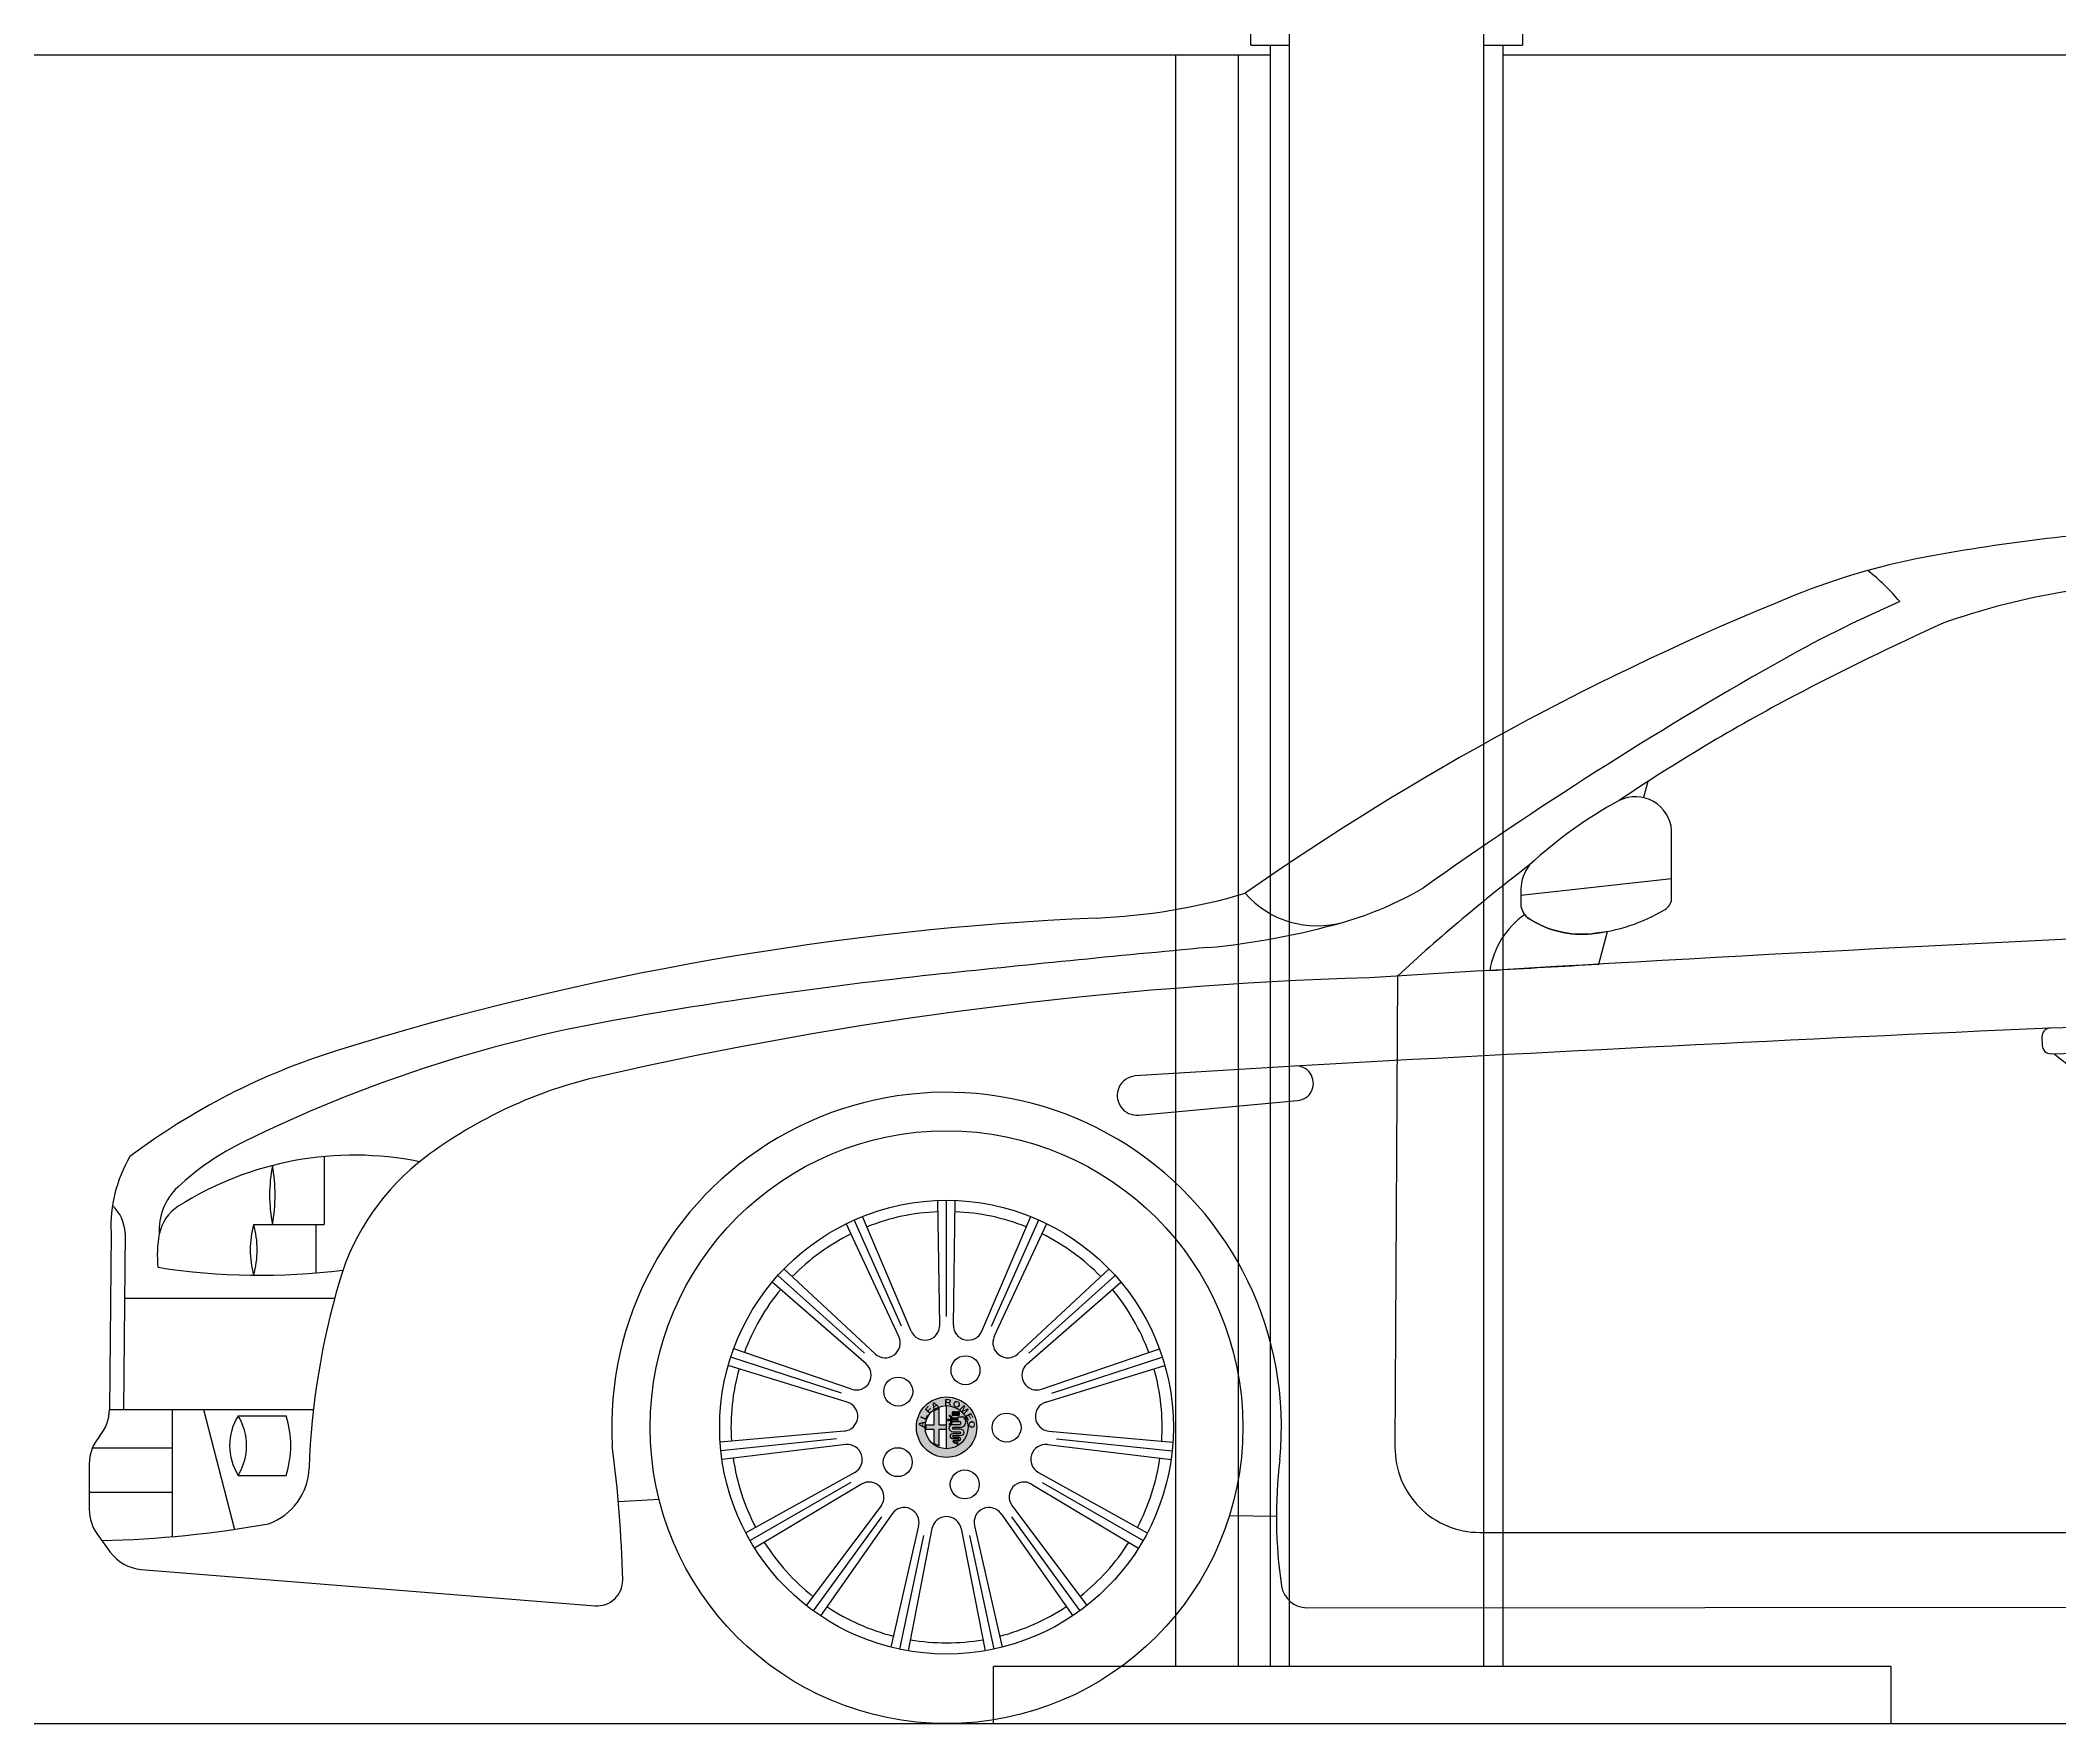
# Model space of a CAD drawing. Extents: x -3644356 to -3532817, y -18707075 to -18638610.
# Drawn here: x -3619726 to -3617347, y -18666749 to -18664766 of the extents above; entities that cross this region are included whole.
import ezdxf

# ---------------------------------------------------------------- set-up
doc = ezdxf.new("R2010")
doc.units = 0
doc.header["$LTSCALE"] = 0.5
doc.linetypes.add('CENTER2', pattern=[1.125, 0.75, -0.125, 0.125, -0.125])
for name, color, linetype in [('A-RAMP', 8, 'Continuous'), ('A-SLABS', 1, 'Continuous'), ('AUTO', 8, 'Continuous'), ('MULTIPARKING', 30, 'Continuous'), ('S-GRID', 252, 'CENTER2')]:
    doc.layers.add(name, color=color, linetype=linetype)
doc.styles.add('ALFA', font='')
doc.styles.get('ALFA').set_extended_font_data('Arial Black')

# ---------------------------------------------------------------- blocks, each defined once
blk = doc.blocks.new('ESCUT ALFA ROMEO')
at = {"layer": 'AUTO'}
h = blk.add_hatch(color=159, dxfattribs=at)
edge = h.paths.add_edge_path()
edge.add_arc((0, 0), 0.0514745894123594, 0, 360)
edge = h.paths.add_edge_path(flags=16)
edge.add_arc((0, 0), 0.03670150082150528, 0, 360)
h = blk.add_hatch(color=132, dxfattribs=at)
edge = h.paths.add_edge_path(flags=16)
edge.add_arc((0.01230439842967712, 0.009193710016546675), 0.001770013524640172, 104.53757903309469, 186.9248497442118, ccw=False)
edge.add_line((0.01186009859674186, 0.0109070533959823), (0.01997032492229778, 0.0109070533959823))
edge.add_line((0.01997032492226936, 0.0109070533959823), (0.01997032492226936, 0.0130352930644051))
edge.add_line((0.01997032492226936, 0.0130352930644051), (0.0121806418020185, 0.01303529306437667))
edge.add_arc((0.01302944475943946, 0.01548751419161931), 0.002594967228589838, 172.9861588783234, 250.9074013795411, ccw=False)
edge.add_line((0.01045389649499384, 0.01580438333647294), (0.01993005567541672, 0.01580438333647294))
edge.add_line((0.01993005567544515, 0.01580438333647294), (0.01993005567544515, 0.0178920451281499))
edge.add_line((0.01993005567544515, 0.01789204512812148), (0.02615407047616713, 0.01789204512812148))
edge.add_line((0.02615407047616713, 0.01789204512812148), (0.02615407047616713, 0.0184951163294329))
edge.add_line((0.02615407047616713, 0.01849511632946133), (0.02700323440234342, 0.01849511632946133))
edge.add_arc((0.0189201687979903, 0.007226533034781824), 0.01386783757594993, 19.21211782818608, 54.3477538867117, ccw=False)
edge.add_arc((0.02051612437287531, 0.009151401944080817), 0.01179836509675159, -16.050236475467727, 12.922836984152582, ccw=False)
edge.add_arc((0.02329560228332639, 0.008351761411518055), 0.00890614753299908, 284.9415904994007, 343.9497635248197, ccw=False)
edge.add_arc((0.02171977963283211, 0.01468151316382205), 0.01542857460151544, 272.30301574108125, 284.5350066302792, ccw=False)
edge.add_line((0.0223397674097896, -0.0007345994911247544), (0.0110837075164909, -0.0007345994911247544))
edge.add_arc((0.0110837075164909, -0.001883373171438052), 0.001148773680313298, 90, 270)
edge.add_line((0.0110837075164909, -0.003032146851751349), (0.02340287552789277, -0.003032146851751349))
edge.add_arc((0.02340287552789277, -0.00883758168677673), 0.005805434835049538, -89.99999999973357, 90, ccw=False)
edge.add_line((0.02340287552789277, -0.01464301652185895), (0.01123350911490206, -0.0146430165219158))
edge.add_arc((0.01123350911495891, -0.01570853559323382), 0.001065519071318022, 90, 270)
edge.add_line((0.01123350911495891, -0.01677405466455184), (0.02008146804388389, -0.01677405466455184))
edge.add_arc((0.02008146804382704, -0.02021477875706523), 0.003440724092507707, -90.00000000044957, 90, ccw=False)
edge.add_line((0.02008146804382704, -0.02365550284957862), (0.01422309800486232, -0.0236555028495502))
edge.add_arc((0.0142230980048339, -0.02472102192089665), 0.001065519071345022, 89.9999999985481, 270.0000000043557)
edge.add_line((0.01422309800489074, -0.02578654099227151), (0.01785798579089715, -0.02578654099224309))
edge.add_arc((0.01767788947691429, -0.02734370937562858), 0.001567548422441957, -2.5647183338683135, 83.40269467495608, ccw=False)
edge.add_arc((0.01689943580581144, -0.02704504544777819), 0.002373263685858927, 286.58164218449207, 351.05992747085673, ccw=False)
edge.add_arc((0.01584733916394043, -0.02733904571479684), 0.00262933732832728, 311.1266222568582, 350.6446855018206)
edge.add_arc((0.01785148240310264, -0.02790199258461712), 0.000605582832856617, 12.93248128886384, 82.26855012127636)
edge.add_line((0.01793295153416352, -0.02730191479952282), (0.0142230980048339, -0.02730191479955124))
edge.add_arc((0.01422309800489074, -0.02457760011552068), 0.002724314684034823, 89.99999999943208, 269.99999999943213, ccw=False)
edge.add_line((0.01422309800489074, -0.02185328543151854), (0.02008146804385547, -0.02185328543151854))
edge.add_arc((0.02008146804382704, -0.02089061028885908), 0.000962675142648095, 270, 450.000000001607)
edge.add_line((0.02008146804382704, -0.01992793514619962), (0.01123350911493048, -0.01992793514619962))
edge.add_arc((0.01123350911490206, -0.01533983661062166), 0.004588098535577956, 89.99999999932561, 270.0000000003372, ccw=False)
edge.add_line((0.01123350911495891, -0.0107517380750437), (0.0234028755279212, -0.0107517380750437))
edge.add_arc((0.02340287552789277, -0.009581276219250867), 0.001170461855798521, 270, 450.0000000026434)
edge.add_line((0.02340287552786435, -0.008410814363514874), (0.01118357524899238, -0.008410814363486452))
edge.add_arc((0.01118357524902081, -0.001771434201288002), 0.006639380162164343, 90, 270, ccw=False)
edge.add_line((0.01118357524902081, 0.004867945960882025), (0.02320832659975736, 0.004867945960882025))
edge.add_arc((0.02320832659972893, 0.005817945960899351), 0.0009500000000045361, 270, 360)
edge.add_line((0.02415832659974626, 0.005817945960899351), (0.02415832659974626, 0.008030303873567846))
edge.add_arc((0.02320832659972893, 0.008030303873511002), 0.0009500000000045361, 0, 90)
edge.add_line((0.02320832659972893, 0.00898030387355675), (0.01054729507785623, 0.00898030387355675))
edge.add_line((0.01054729507782781, 0.00898030387355675), (0.01054729689872147, 0.00898030409470607))
edge = h.paths.add_edge_path(flags=16)
edge.add_line((0.005085064934348793, 0.005825781786768403), (0.007097406300346165, 0.007597379710603036))
edge.add_line((0.007097406300374587, 0.007597379710603036), (0.007097406300346165, 0.01079879420817065))
edge.add_arc((0.00804740630033507, 0.01223492942830262), 0.001721912997366558, 213.4845402407849, 236.5154597592151, ccw=False)
edge.add_line((0.006611271080174674, 0.01128492942825687), (0.004687676063099389, 0.01128492942825687))
edge.add_arc((0.003329461333635209, 0.01223492942830262), 0.001657482202447695, 34.970772018330706, 325.0292279816693, ccw=False)
edge.add_line((0.00468767606312781, 0.01318492942831995), (0.006611271080203096, 0.01318492942831995))
edge.add_arc((0.008047406300391913, 0.01223492942824578), 0.00172191299746391, 123.48454024079649, 146.5154597592035, ccw=False)
edge.add_line((0.007097406300374587, 0.01367106464843459), (0.007097406300374587, 0.01687247914597378))
edge.add_line((0.007097406300374587, 0.01687247914597378), (0.005085064934377215, 0.01864407706980842))
edge.add_arc((0.005712808700053529, 0.01935712529024158), 0.0009500000000074845, 48.640390584458885, 228.6403905844589, ccw=False)
edge.add_line((0.006340552465701421, 0.02007017351070317), (0.008997406300323973, 0.01773116840115563))
edge.add_line((0.008997406300323973, 0.01773116840115563), (0.008997406300295552, 0.01367106464843459))
edge.add_arc((0.00804740630033507, 0.01223492942830262), 0.001721912997351661, -56.51545976120951, 56.51545975996447, ccw=False)
edge.add_line((0.00899740630026713, 0.01079879420814223), (0.008997406300323973, 0.006738690455449614))
edge.add_line((0.008997406300323973, 0.006738690455421192), (0.006340552465701421, 0.004399685345845228))
edge.add_arc((0.005712808700053529, 0.005112733566335237), 0.0009500000000277506, 131.3596094155411, 311.35960941446507, ccw=False)
h.paths.add_polyline_path([(0.02169868099912264, 0.02426557023630949), (0.009477769950109405, 0.02426557023642317), (0.009477769950166248, 0.02067512777136926), (0.02169868099917949, 0.02067512777142611)], flags=16)
edge = h.paths.add_edge_path(flags=16)
edge.add_arc((0.01805995184926701, 0.0256508149909962), 0.0009519649967387522, 0, 360)
edge = h.paths.add_edge_path(flags=16)
edge.add_arc((0.02060174671359505, 0.0256508149909962), 0.0009519649967387522, 0, 360)
edge = h.paths.add_edge_path(flags=16)
edge.add_arc((0.01558822547465866, 0.0256508149909962), 0.0009519649967387522, 0, 360)
edge = h.paths.add_edge_path(flags=16)
edge.add_arc((0.01311649910002188, 0.0256508149909962), 0.0009519649967387522, 0, 360)
edge = h.paths.add_edge_path(flags=16)
edge.add_arc((0.01057470423569384, 0.0256508149909962), 0.0009519649967387522, 0, 360)
edge = h.paths.add_edge_path()
edge.add_arc((0, 0), 0.03670150082150528, 270, 450)
edge.add_line((0, 0.03670150082149348), (0, -0.03670150082149348))
h = blk.add_hatch(color=22, dxfattribs=at)
edge = h.paths.add_edge_path()
edge.add_line((-0.03449541897171571, 0.004057787664862644), (-0.02124766543400369, 0.004057787664805801))
edge.add_line((-0.02124766543400369, 0.004057787664805801), (-0.02124766543406054, 0.02747610387905297))
edge.add_arc((-2.136485433013036e-13, -1.026366491796438e-13), 0.03473326317475572, 111.7717908271899, 127.71529574562331, ccw=False)
edge.add_line((-0.01288293746802083, 0.03225568931151201), (-0.01288293746802083, 0.004057787664805801))
edge.add_line((-0.01288293746802083, 0.004057787664805801), (-0.0006024279336998006, 0.004057787664805801))
edge.add_line((-0.0006024279336998006, 0.004057787664805801), (-0.000602427933756644, -0.003950046406316687))
edge.add_line((-0.000602427933756644, -0.003950046406316687), (-0.01288293746802083, -0.003950046406316687))
edge.add_line((-0.01288293746802083, -0.003950046406316687), (-0.01288293746802083, -0.03225568931148359))
edge.add_arc((-7.264674972695673e-14, 1.251256043222071e-13), 0.03473326317480251, 232.284704254261, 248.22820917259048, ccw=False)
edge.add_line((-0.02124766543400369, -0.02747610387902455), (-0.02124766543406054, -0.003950046406316687))
edge.add_line((-0.02124766543406054, -0.003950046406316687), (-0.03450792233900302, -0.003950046406316687))
edge.add_arc((1.350308753700347e-14, 3.723106892228323e-14), 0.0347332631747716, 173.2909772940272, 186.5301005188434, ccw=False)
h = blk.add_hatch(color=22, dxfattribs=at)
edge = h.paths.add_edge_path()
edge.add_line((0.005085064934348793, 0.005825781786768403), (0.007097406300374587, 0.007597379710603036))
edge.add_line((0.007097406300374587, 0.007597379710603036), (0.007097406300317743, 0.01079879420819907))
edge.add_arc((0.008047406300151902, 0.01223492942834292), 0.001721912997286021, 213.4845402458095, 236.51545976423978, ccw=False)
edge.add_line((0.006611271080174674, 0.01128492942825687), (0.00468767606312781, 0.01128492942825687))
edge.add_arc((0.003329461333592343, 0.01223492942828841), 0.001657482202494803, 34.970772018330706, 325.0292279816693, ccw=False)
edge.add_line((0.00468767606312781, 0.01318492942831995), (0.006611271080174674, 0.01318492942831995))
edge.add_arc((0.008047406300319828, 0.01223492942812282), 0.001721912997487363, 123.48454023576019, 146.5154597541905, ccw=False)
edge.add_line((0.007097406300374587, 0.01367106464843459), (0.007097406300374587, 0.01687247914597378))
edge.add_line((0.007097406300374587, 0.01687247914597378), (0.005085064934348793, 0.01864407706980842))
edge.add_arc((0.005712808700025107, 0.01935712529025579), 0.0009500000000150786, 48.640390584976274, 228.6403905849762, ccw=False)
edge.add_line((0.006340552465701421, 0.02007017351070317), (0.008997406300323973, 0.01773116840115563))
edge.add_line((0.008997406300323973, 0.01773116840115563), (0.008997406300323973, 0.01367106464837775))
edge.add_arc((0.008047406300347029, 0.01223492942827879), 0.001721912997327359, -56.51545976172088, 56.51545975945311, ccw=False)
edge.add_line((0.00899740630026713, 0.01079879420814223), (0.008997406300323973, 0.006738690455421192))
edge.add_line((0.008997406300323973, 0.006738690455421192), (0.006340552465701421, 0.004399685345845228))
edge.add_arc((0.005712808700025107, 0.005112733566306815), 0.000950000000025745, 131.3596094144574, 311.3596094144574, ccw=False)
h = blk.add_hatch(color=86, dxfattribs=at)
edge = h.paths.add_edge_path()
edge.add_arc((0.01230439842968869, 0.009193710016519748), 0.001770013524667182, 104.537579032991, 186.924849744108, ccw=False)
edge.add_line((0.01186009859674186, 0.0109070533959823), (0.01997032492226936, 0.0109070533959823))
edge.add_line((0.01997032492226936, 0.0109070533959823), (0.01997032492226936, 0.0130352930644051))
edge.add_line((0.01997032492226936, 0.0130352930644051), (0.0121806418020185, 0.0130352930644051))
edge.add_arc((0.01302944475943179, 0.01548751419164464), 0.002594967228577955, 172.9861588785819, 250.9074013799946, ccw=False)
edge.add_line((0.01045389649499384, 0.01580438333647294), (0.01993005567544515, 0.01580438333647294))
edge.add_line((0.01993005567544515, 0.01580438333647294), (0.01993005567544515, 0.01789204512812148))
edge.add_line((0.01993005567544515, 0.01789204512812148), (0.02615407047616713, 0.01789204512812148))
edge.add_line((0.02615407047616713, 0.01789204512812148), (0.02615407047616713, 0.01849511632946133))
edge.add_line((0.02615407047616713, 0.01849511632946133), (0.027003234402315, 0.01849511632946133))
edge.add_arc((0.01892016879796317, 0.007226533034753759), 0.0138678375759892, 19.212117828192504, 54.347753886704595, ccw=False)
edge.add_arc((0.02051612437288866, 0.009151401944108017), 0.01179836509674132, -16.05023647558039, 12.922836984071125, ccw=False)
edge.add_arc((0.02329560228335209, 0.008351761411541985), 0.008906147532989135, 284.9415904993915, 343.9497635248408, ccw=False)
edge.add_arc((0.02171977963293992, 0.01468151316384438), 0.01542857460150297, 272.3030157407614, 284.5350066299594, ccw=False)
edge.add_line((0.0223397674097896, -0.0007345994911247544), (0.0110837075164909, -0.0007345994911247544))
edge.add_arc((0.0110837075164909, -0.001883373171438052), 0.001148773680313298, 90, 270)
edge.add_line((0.0110837075164909, -0.003032146851751349), (0.02340287552789277, -0.003032146851751349))
edge.add_arc((0.02340287552785227, -0.008837581686805152), 0.005805434835053802, -89.99999999960028, 89.99999999960028, ccw=False)
edge.add_line((0.02340287552789277, -0.01464301652185895), (0.01123350911495891, -0.0146430165219158))
edge.add_arc((0.01123350911495891, -0.01570853559323382), 0.001065519071318022, 90, 270)
edge.add_line((0.01123350911495891, -0.01677405466455184), (0.02008146804382704, -0.01677405466455184))
edge.add_arc((0.02008146804382704, -0.02021477875706523), 0.003440724092513392, -90, 90, ccw=False)
edge.add_line((0.02008146804382704, -0.02365550284957862), (0.01422309800489074, -0.02365550284952178))
edge.add_arc((0.01422309800483674, -0.02472102192089665), 0.001065519071374865, 89.99999999709618, 270.0000000029038)
edge.add_line((0.01422309800489074, -0.02578654099227151), (0.01785798579086872, -0.02578654099221467))
edge.add_arc((0.01767788947684919, -0.02734370937568901), 0.001567548422478716, -2.5647183324248886, 83.40269467533068, ccw=False)
edge.add_arc((0.01689943580584139, -0.02704504544779943), 0.002373263685853513, 286.5816421843057, 351.05992747100777, ccw=False)
edge.add_arc((0.01584733916387129, -0.027339045714839), 0.002629337328356003, 311.126622257983, 350.6446855029432)
edge.add_arc((0.01785148240313848, -0.02790199258455884), 0.0006055828328178635, 12.93248128804889, 82.268550122421)
edge.add_line((0.01793295153416352, -0.02730191479952282), (0.0142230980048339, -0.02730191479957966))
edge.add_arc((0.01422309800486232, -0.0245776001155491), 0.00272431468403056, 89.99999999940229, 269.99999999940223, ccw=False)
edge.add_line((0.01422309800489074, -0.02185328543151854), (0.02008146804382704, -0.02185328543151854))
edge.add_arc((0.02008146804382704, -0.02089061028885908), 0.0009626751426594637, 270, 450)
edge.add_line((0.02008146804382704, -0.01992793514619962), (0.01123350911495891, -0.01992793514619962))
edge.add_arc((0.0112335091149184, -0.01533983661062166), 0.004588098535577956, 89.99999999949421, 270.0000000005058, ccw=False)
edge.add_line((0.01123350911495891, -0.0107517380750437), (0.02340287552789277, -0.0107517380750437))
edge.add_arc((0.02340287552791906, -0.009581276219279289), 0.001170461855764415, 269.9999999987132, 450.0000000026781)
edge.add_line((0.02340287552786435, -0.008410814363514874), (0.01118357524902081, -0.00841081436345803))
edge.add_arc((0.01118357524902081, -0.001771434201288002), 0.006639380162170028, 90, 270, ccw=False)
edge.add_line((0.01118357524902081, 0.004867945960882025), (0.02320832659972893, 0.004867945960882025))
edge.add_arc((0.02320832659972893, 0.005817945960899351), 0.0009500000000173259, 270, 360)
edge.add_line((0.02415832659974626, 0.005817945960899351), (0.02415832659974626, 0.008030303873511002))
edge.add_arc((0.02320832659971472, 0.008030303873525213), 0.0009500000000315367, 359.9999999991429, 449.9999999991429)
edge.add_line((0.02320832659972893, 0.00898030387355675), (0.01054729507782781, 0.00898030387355675))
edge.add_line((0.01054729507782781, 0.00898030387355675), (0.01054729689874989, 0.008980304094677649))
h = blk.add_hatch(color=41, dxfattribs=at)
h.paths.add_polyline_path([(0.02169868099923633, 0.02067512777136926), (0.02169868099923633, 0.02130478447810447), (0.009477769950166248, 0.02130478447810447), (0.009477769950052561, 0.02067512777131242)])
h.paths.add_polyline_path([(0.02169868099917949, 0.02281735981102884), (0.02169868099923633, 0.02426557023642317), (0.009477769950052561, 0.02426557023642317), (0.009477769950109405, 0.02281735981114252)])
h.paths.add_polyline_path([(0.01152666923243828, 0.0256508149909962, 1), (0.009622739238949407, 0.0256508149909962, 1)])
h.paths.add_polyline_path([(0.01406846409676632, 0.0256508149909962, 1), (0.01216453410330587, 0.0256508149909962, 1)])
h.paths.add_polyline_path([(0.01654019047140309, 0.0256508149909962, 1), (0.01463626047791422, 0.0256508149909962, 1)])
h.paths.add_polyline_path([(0.01901191684601145, 0.0256508149909962, 1), (0.01710798685252257, 0.0256508149909962, 1)])
h.paths.add_polyline_path([(0.02155371171033948, 0.0256508149909962, 1), (0.01964978171687903, 0.0256508149909962, 1)])
blk.add_hatch(color=22, dxfattribs=at).paths.add_polyline_path([(0.00947776995002414, 0.02281735981114252), (0.009477769950052561, 0.02130478447810447), (0.02169868099912264, 0.02130478447804762), (0.02169868099912264, 0.02281735981108568)])
for p, q in [((0, -0.03670150082149348), (0, 0.03670150082149348)), ((0.009477769950166248, 0.02426557023642317), (0.02169868099917949, 0.02426557023636633)), ((0.009477769950052561, 0.02426557023642317), (0.009477769950109405, 0.02067512777131242)), ((0.009477769950166248, 0.02281735981114252), (0.02169868099917949, 0.02281735981108568)), ((0.009477769950109405, 0.02130478447810447), (0.02169868099917949, 0.02130478447804762)), ((0.009477769950109405, 0.02067512777136926), (0.02169868099917949, 0.02067512777136926)), ((0.02169868099917949, 0.02426557023642317), (0.02169868099917949, 0.02067512777136926))]:
    blk.add_line(p, q, dxfattribs=at)
for points in [[(-0.03449541897171571, 0.004057787664862644), (-0.02124766543400369, 0.004057787664805801), (-0.02124766543406054, 0.02747610387905297, -0.06967910455580698), (-0.01288293746802083, 0.03225568931151201), (-0.01288293746802083, 0.004057787664805801), (-0.0006024279336998006, 0.004057787664805801), (-0.000602427933756644, -0.003950046406316687), (-0.01288293746802083, -0.003950046406316687), (-0.01288293746802083, -0.03225568931148359, -0.06967910455535174), (-0.02124766543400369, -0.02747610387902455), (-0.02124766543406054, -0.003950046406316687), (-0.03450792233900302, -0.003950046406316687, -0.05783091371047763)], [(0.005085064934348793, 0.005825781786768403), (0.007097406300374587, 0.007597379710603036), (0.007097406300317743, 0.01079879420819907, -0.1008309868139738), (0.006611271080174674, 0.01128492942825687), (0.00468767606312781, 0.01128492942825687, -3.174417823084379), (0.00468767606312781, 0.01318492942831995), (0.006611271080174674, 0.01318492942831995, -0.1008309868139738), (0.007097406300374587, 0.01367106464843459), (0.007097406300374587, 0.01687247914597378), (0.005085064934348793, 0.01864407706980842, -0.9999999999999999), (0.006340552465701421, 0.02007017351070317), (0.008997406300323973, 0.01773116840115563), (0.008997406300323973, 0.01367106464837775, -0.5374932572961608), (0.00899740630026713, 0.01079879420814223), (0.008997406300323973, 0.006738690455421192), (0.006340552465701421, 0.004399685345845228, -0.9999999999999999)], [(0.01054729689874989, 0.008980304094677649, -0.3758119011047338), (0.01186009859674186, 0.0109070533959823), (0.01997032492226936, 0.0109070533959823), (0.01997032492226936, 0.0130352930644051), (0.0121806418020185, 0.0130352930644051, -0.3537318821598199), (0.01045389649499384, 0.01580438333647294), (0.01993005567544515, 0.01580438333647294), (0.01993005567544515, 0.01789204512812148), (0.02615407047616713, 0.01789204512812148), (0.02615407047616713, 0.01849511632946133), (0.027003234402315, 0.01849511632946133, -0.1545206204298995), (0.03201566205481754, 0.01178997202237042, -0.1270966791519424), (0.03185458506726491, 0.00588938906275871, -0.2633161622381289), (0.0255919117894905, -0.0002532619197097574, -0.05342286491686486), (0.0223397674097896, -0.0007345994911247544), (0.0110837075164909, -0.0007345994911247544, 0.9999999999999999), (0.0110837075164909, -0.003032146851751349), (0.02340287552789277, -0.003032146851751349, -0.9999999999930237), (0.02340287552789277, -0.01464301652185895), (0.01123350911495891, -0.0146430165219158, 0.9999999999999999), (0.01123350911495891, -0.01677405466455184), (0.02008146804382704, -0.01677405466455184, -0.9999999999999999), (0.02008146804382704, -0.02365550284957862), (0.01422309800489074, -0.02365550284952178, 1.000000000050681), (0.01422309800489074, -0.02578654099227151), (0.01785798579086872, -0.02578654099221467, -0.3937462346346529), (0.01924386770812703, -0.02741385376947392, -0.2890052467170597), (0.01757672088660911, -0.02931961473493061, 0.1741595553718153), (0.0184417043099927, -0.0277664615251183, 0.3121167451970536), (0.01793295153416352, -0.02730191479952282), (0.0142230980048339, -0.02730191479957966, -0.9999999999999999), (0.01422309800489074, -0.02185328543151854), (0.02008146804382704, -0.02185328543151854, 0.9999999999999999), (0.02008146804382704, -0.01992793514619962), (0.01123350911495891, -0.01992793514619962, -1.000000000008828), (0.01123350911495891, -0.0107517380750437), (0.02340287552789277, -0.0107517380750437, 1.000000000034602), (0.02340287552786435, -0.008410814363514874), (0.01118357524902081, -0.00841081436345803, -0.9999999999999999), (0.01118357524902081, 0.004867945960882025), (0.02320832659972893, 0.004867945960882025, 0.414213562373095), (0.02415832659974626, 0.005817945960899351), (0.02415832659974626, 0.008030303873511002, 0.414213562373095), (0.02320832659972893, 0.00898030387355675), (0.01054729507782781, 0.00898030387355675)]]:
    blk.add_lwpolyline(points, format="xyb", close=True, dxfattribs=at)
at = {"layer": 'AUTO', "color": 7}
for radius in [0.0514745894123594, 0.03670150082150528]:
    blk.add_circle((0, 0), radius, dxfattribs=at)
at = {"layer": 'AUTO'}
for centre in [(0.01057470423569384, 0.02565081499096777), (0.01311649910002188, 0.02565081499096777), (0.01558822547465866, 0.02565081499096777), (0.01805995184926701, 0.02565081499096777), (0.02060174671359505, 0.02565081499096777)]:
    blk.add_circle(centre, 0.0009519649967387522, dxfattribs=at)
at = {"layer": 'AUTO', "color": 7, "style": 'ALFA'}
for s, rotation, p in [('F', 46.81738889348867, (-0.03024466458546726, 0.022424165699789)), ('A', 28.62159593021241, (-0.02295348604906167, 0.02997069163319566)), ('R', 358.7992349045449, (-0.003685982427555246, 0.03753931561831791)), ('O', 333.1389461840307, (0.009156655752008191, 0.03732903038525137)), ('M', 314.3341532140023, (0.02152737346543176, 0.03151676420065996)), ('A', 82.39464071953326, (-0.03796406817593834, -0.001897067030711241)), ('L', 66.44724187405258, (-0.03585962215402105, 0.0113881775599225)), ('E', 298.2908887422592, (0.03193079120111975, 0.02055942184512105)), ('O', 269.1630931085684, (0.03794003890303088, 0.01125173112512812))]:
    blk.add_text(s, height=0.01045, rotation=rotation, dxfattribs=at).set_placement(p)
blk = doc.blocks.new('car_side')
at = {"layer": 'AUTO'}
for p, q in [((-532.9308303156868, 972.6093942116713), (-537.9882617946714, 953.7525805158075)), ((-682.550353909377, 838.8336356683867), (-504.877174965106, 858.4264714429155)), ((-827.8533175629564, 743.5252374690026), (-830.8601858969778, 188.4778813319281)), ((-2092.506092627998, 530.8284430253552), (-2092.506092627998, 450.8276639740216)), ((-1367.259178663604, 332.2866426117253), (-1369.576692207251, 479.0368542337092)), ((-1359.233456599526, 342.2342337537557), (-1359.233456599526, 479.2370419962099)), ((-1351.207734534983, 332.2866426117253), (-1348.890220991336, 479.0368542337092)), ((-1412.23235435551, 330.9689702743199), (-1467.956416672096, 456.1272634286433)), ((-1400.854442591779, 325.145748822717), (-1458.425977066625, 460.1513557371218)), ((-1317.612470606808, 325.145748822717), (-1260.040936131962, 460.1513557371218)), ((-1306.234558843076, 330.9689702743199), (-1250.510496526491, 456.1272634285269)), ((-2343.697101975791, 440.9432251683902), (-2345.583707434591, 232.8502780785784)), ((-2327.172701145988, 440.9432251683902), (-2329.059306605253, 232.8502780785784)), ((-2175.60668556625, 450.8276639740216), (-2092.506092627998, 450.8276639740216)), ((-2102.282641323283, 450.8276639740216), (-2102.282641323283, 393.6027502110228)), ((-1415.518166463822, 318.6170383214485), (-1477.324008880649, 451.7374098777073)), ((-1302.948746734764, 318.6170383214485), (-1241.142904317938, 451.7374098777073)), ((-1454.045016597956, 286.5005347180413), (-1564.652396245394, 382.9733446059981)), ((-1456.067261210177, 299.1210462334566), (-1557.880189231597, 390.7938183855731)), ((-1443.30450405553, 298.4290823633783), (-1550.810445217416, 398.3463886473328)), ((-1275.162409143057, 298.4290823634947), (-1167.656467981171, 398.3463886473328)), ((-1264.42189660063, 286.5005347181577), (-1153.814516953193, 382.9733446059981)), ((-1262.399651988409, 299.1210462334566), (-1160.586723967455, 390.7938183856895)), ((-2327.872058245819, 363.8040017841849), (-2080.279785108753, 363.8040017841849)), ((-1483.158723539673, 252.19725702703), (-1613.456137069501, 294.5334530512337)), ((-1471.217917652801, 256.7561975781573), (-1610.069511613809, 304.3085932548856)), ((-1247.248995545786, 256.7561975782737), (-1108.397401584778, 304.3085932548856)), ((-1235.308189658914, 252.19725702703), (-1105.010776129086, 294.5334530511172)), ((-1476.178086672444, 241.4903670441126), (-1616.461982773151, 284.6345900059678)), ((-1242.288826526143, 241.4903670439962), (-1102.004930425435, 284.6345900059678)), ((-2345.583707434591, 232.8502780785784), (-2105.185495835729, 232.8502780785784)), ((-2271.81189016439, 232.8502780785784), (-2271.81189016439, 82.99411954346579)), ((-2234.796330758836, 232.8502780785784), (-2198.421441491228, 91.5728942709975)), ((-2193.977221793029, 225.3369937411044), (-2137.47788163228, 225.3369937411044)), ((-1479.76820058655, 207.3327148325043), (-1625.956745324191, 194.297958689509)), ((-1488.822381389793, 198.3111520982347), (-1625.074673913885, 183.9904590892838)), ((-1478.090367798693, 191.369202194619), (-1623.7944202777, 173.7248101275181)), ((-1240.376545399893, 191.369202194619), (-1094.672492921352, 173.7248101275181)), ((-1238.698712612037, 207.3327148325043), (-1092.510167874396, 194.297958689509)), ((-1229.644531808794, 198.3111520982347), (-1093.392239284702, 183.9904590892838)), ((-2369.357841758057, 168.5738942158641), (-2369.357841758057, 115.040003956994)), ((-2365.6114428984, 187.5634803498397), (-2271.81189016439, 187.5634803498397)), ((-2193.977221793029, 155.2084995777113), (-2137.47788163228, 155.2084995777113)), ((-1467.47693126183, 158.70440329134), (-1595.725099308882, 87.3363230827963)), ((-1472.078936865088, 146.7801285290625), (-1590.726849192753, 78.27872440777719)), ((-1459.451209197752, 144.803444908699), (-1585.381863701157, 69.4213134952588)), ((-1259.0157040013, 144.8034449088154), (-1133.085049497429, 69.4213134952588)), ((-1250.989981937222, 158.70440329134), (-1122.741813889705, 87.3363230827963)), ((-1246.387976333499, 146.7801285290625), (-1127.740064005833, 78.27872440777719)), ((-2369.357841758057, 135.4812666303478), (-2271.81189016439, 135.4812666303478)), ((-1745.917745195329, 124.2390886291396), (-1698.05164266564, 127.2616767769214)), ((-1436.469381806441, 119.2795397944283), (-1524.601899810135, 1.918324947124347)), ((-1281.997531392146, 119.2795397945447), (-1193.865013388451, 1.918324947124347)), ((-1435.823483633343, 106.5143684392096), (-1516.35171384085, -4.323231706162915)), ((-1423.483490722254, 109.8447376579279), (-1507.866193043068, -10.24087775545195)), ((-1392.10703921644, 95.87504140427336), (-1424.884994154796, -47.18648784165271)), ((-1326.359873982146, 95.87504140427336), (-1293.581919043791, -47.18648784165271)), ((-1294.983422476333, 109.8447376579279), (-1210.600720155984, -10.24087775545195)), ((-1282.643429565243, 106.5143684392096), (-1202.115199357737, -4.323231706162915)), ((-1025.859676577616, 107.8706279745093), (-970.546250062529, 106.9488983638585)), ((-2359.744900729042, 85.56314069638029), (-2344.575711534359, 64.77941845508758)), ((-1386.324918929022, 84.47618755116127), (-1414.80940443743, -49.53278062504251)), ((-1376.406357653905, 92.53775851544924), (-1404.650571967475, -51.48744704911951)), ((-1342.060555544682, 92.53775851544924), (-1313.816341231111, -51.48744704923593)), ((-1332.141994269565, 84.47618755116127), (-1303.657508761156, -49.53278062504251)), ((-730.86165323155, 87.93615742668044), (785.9887101678178, 87.93615742668044)), ((-2308.184032543562, 44.41616796352901), (-1773.250379887875, 1.533777741715312)), ((-934.8014024249278, -0.7099551038118079), (934.8014024249278, 0.7099551036953926))]:
    blk.add_line(p, q, dxfattribs=at)
for points in [[(-504.877174965106, 915.0319841145538, 0.5339207952856571), (-566.5423773922957, 950.3820396923693, 0.06205562240651183), (-672.2578762639314, 874.4006147050532, 0.1567367703867816), (-682.550353909377, 845.6664929310791), (-682.550353909377, 825.5008521428099, 0.1890743558867406), (-672.6425325488672, 810.8763622636907, 0.1696471087867867), (-598.9111001784913, 793.3373533070553, 0.1081855386038944), (-512.4761134302244, 821.8447201827075, 0.2243009773917202), (-504.877174965106, 833.7054181287531)], [(-580.2698764745146, 796.1040717675351, -0.02186582125452491), (-598.6685114414431, 793.3625804749317, -0.1701931017052393), (-672.6425325493328, 810.8763622639235, -0.07639610562815079), (-677.9996474534273, 815.9082460606005, 0.202939486736948), (-719.0271412869915, 750.0633078163955, -0.0004989080614115799), (-590.6126574957743, 757.5406437468482)], [(204.9144752463326, 678.8185103271389, 0.414213562371291), (194.6656745523214, 688.5633594448445), (-58.76002551149577, 682.1756172236055, 0.4142135623734487), (-68.50487462896854, 671.9268165293615), (-68.24797273147851, 661.7345543840202, 0.4142135623720056), (-57.99917203746736, 651.9897052661981), (195.4265280263498, 658.3774474875536, 0.4142135623742709), (205.1713771438226, 668.6262481817976)], [(-949.2989624906331, 637.4279883722775), (-1137.085842846893, 625.7843567237724, 1), (-1132.855710458942, 579.5972355988342), (-945.573378784582, 596.7498322022147, 1)]]:
    blk.add_lwpolyline(points, format="xyb", close=True, dxfattribs=at)
for centre, radius in [((-1359.233456599526, 211.9314969372936), 349.237371504131), ((-1359.233456599526, 211.9314969372936), 267.3055450589964), ((-1336.901382856071, 279.0785830760142), 17.05861413168464), ((-1416.193140115589, 253.9201519328635), 17.05861413168464), ((-1359.233456599526, 211.9314969372936), 35.60617185755505), ((-1288.471792470664, 211.4420234207064), 17.05861413168464), ((-1416.76855074428, 170.7348267277703), 17.05861413168464), ((-1337.832416810561, 144.4818995287642), 17.05861413168464)]:
    blk.add_circle(centre, radius, dxfattribs=at)
for centre, radius, start, end in [((211.9952752450481, -1047.712340283906), 2322.859941951392, 93.02337436913682, 100.0997148574262), ((-49.10468400176615, 418.1367179497611), 833.938637703609, 100.0997148574262, 112.0148493365724), ((-412.6588892722502, 1040.505188933341), 227.9104588081801, 39.20720993884999, 52.46464784776434), ((861.7837444324978, -1834.710052973009), 3263.966683284988, 112.0148493365724, 124.9383845387396), ((91.92363530118018, 380.7127239357214), 826.2563948898886, 90.68969039145517, 109.5231054765036), ((384.481879435014, -241.4032490387326), 1555.14653768284, 113.5171842209638, 119.6047920780852), ((1146.923215267714, -1794.794412458432), 3240.299207438797, 114.2552698450218, 117.7249036838997), ((2027.310214199591, -3132.7410152948), 4880.611770711939, 119.6047920780852, 125.3607375063648), ((658.7482047025114, -865.9392124393489), 2190.972364389985, 117.7249036838997, 124.0036081676362), ((658.7482047025114, -865.9392124393489), 2190.972364389985, 127.4086383279762, 132.7274917577851), ((-1214.958056079224, 1545.650523985154), 734.5751643623121, 272.4982010929254, 286.4067276770521), ((-922.6549037471414, 915.5856618974358), 112.9572454519607, 221.3317612468832, 286.1212786501335), ((-1005.633715184871, 1202.672290954157), 411.7953550210114, 286.1212786501335, 300.4067618641985), ((3092.029794811271, -63593.95152832998), 64456.77931920277, 91.72838322522801, 93.5160740633201), ((-1027.545035929419, -2716.976051277248), 3532.16942475629, 92.52148566648377, 107.3114850274228), ((-1131.592647989746, 1647.728297990048), 874.3290106528754, 275.266448657287, 285.9526267352635), ((1030.574158503674, -21809.05639519205), 22681.89550520289, 95.26644865728697, 96.09004881603568), ((-717.8098931456916, -3971.543521845248), 4715.214979734946, 91.7403483411852, 102.8659249953313), ((-808.7762757926248, -4569.484425742994), 5344.477828110409, 96.09004881603568, 100.1673081909603), ((-1462.084296498448, -926.6262921218295), 1643.501368902839, 100.1673081909603, 116.1852802394878), ((4000.741176364012, -88991.28781016846), 89765.30283507024, 92.59199971489504, 93.16113617128953), ((-1840.916769509204, -107.3825828327099), 798.7555066795853, 107.3114850274228, 126.9796227262275), ((100.6844645966776, 834.035179171362), 239.032666001847, 229.5960669865265, 268.7805540458747), ((-1646.527733697556, 94.56224848888814), 544.3957600966742, 102.8659249953313, 126.8870498519299), ((-1359.233456599526, 211.9314969372936), 394.5998628861673, 354.3862309456987, 183.1532249499183), ((-2043.71021599276, 256.1606197633082), 325.4446215834243, 116.1852802394878, 132.8854046988355), ((-2181.572762276512, 448.3082716435893), 162.2915445499406, 149.4895944772337, 182.6010662481443), ((-2057.178032566328, 145.1925055889878), 387.2507560613667, 78.52154631347896, 122.3648357226983), ((-1803.966660919134, 304.3499501345214), 282.1022306941375, 126.8870498519299, 163.5916016400723), ((-1970.044847962912, 485.5361684603849), 186.8171469070078, 169.2928844457049, 190.7071155542951), ((-2337.174068237189, 485.5361684602685), 186.8171469070078, 349.2928844457049, 10.70711555429506), ((-2218.732425916474, 444.6031910980819), 68.26107495204224, 132.8854046988355, 184.2613116755828), ((-2374.613475773018, 438.6213057144778), 47.49756211770818, 2.802022322518034, 46.5653971559823), ((-2237.711229853332, 430.0535895250505), 50, 122.3648357226983, 169.0735496249219), ((-1359.233456599526, 211.9314969372936), 254.0055156846108, 92.28633534269244, 111.7136646442891), ((-1359.233456599526, 211.9314969372936), 254.0055156846108, 68.28633535571092, 87.71366465730755), ((-2158.320614050608, 414.7273537734291), 130.8564368489283, 169.0735496249219, 186.3291959273332), ((-2068.336680674925, 420.8921410057228), 111.3687096309567, 164.4073339272944, 195.5926660727056), ((-2282.876690458041, 420.8921410057228), 111.3687096309567, 344.4073339272944, 15.59266607270559), ((-1359.233456599526, 211.9314969372936), 254.0055156846108, 116.2863353610648, 135.713664644554), ((-1359.233456599526, 211.9314969372936), 254.0055156846108, 44.286335355446, 63.71366463893519), ((-2167.257814243902, 1176.834115129896), 785.9218434988175, 261.1345781392708, 277.0750427869868), ((-1219.601476403419, 132.2688440398779), 891.2775551686187, 163.5916016400723, 177.9831371831081), ((-1359.233456599526, 211.9314969372936), 254.0055156846108, 140.2863353518188, 159.7136646479785), ((-1359.233456599526, 211.9314969372936), 254.0055156846108, 20.28633535202151, 39.71366464818125), ((-1431.390825420618, 311.2475948114879), 17.5, 227.0952468991505, 24.90475309491526), ((-1384.756996868644, 332.0103129885392), 17.5, 203.0952469056133, 0.904753091485812), ((-1333.709916329943, 332.0103129885392), 17.5, 179.0952469085142, 336.9047530943866), ((-1287.076087777968, 311.2475948114879), 17.5, 155.0952469050847, 312.9047531008495), ((-1465.547989374027, 273.3122210535221), 17.5, 251.0952468986642, 48.90475310397944), ((-1252.91892382456, 273.3122210535221), 17.5, 131.0952468960205, 288.9047531013358), ((-1359.233456599526, 211.9314969372936), 254.0055156846108, 164.2863353476313, 183.7136646461514), ((-1359.233456599526, 211.9314969372936), 254.0055156846108, 356.2863353538486, 15.71366465236873), ((-1481.322404773906, 224.7635624695104), 17.5, 275.0952468942953, 72.90475310460918), ((-1237.144508425146, 224.7635624693939), 17.5, 107.0952468953908, 264.9047531057047), ((-2395.581652676687, 233.3035678116139), 50, 319.6619039304708, 359.4805611136268), ((-2137.811788408086, 190.2727466593497), 66.2122143621741, 148.0233442941351, 211.9766557058649), ((-2250.142655177973, 190.2727466593497), 66.2122143621741, 328.0233442941351, 31.97665570586493), ((-2245.449217846151, 190.2727466594661), 113.5222923801404, 342.0085281362793, 17.9914718637208), ((-2319.357841758057, 168.5738942158641), 50, 139.6619039304709, 180), ((-1475.986531890929, 173.9961231793277), 17.5, 299.095246916592, 96.90475309808176), ((-1242.480381308123, 173.9961231793277), 17.5, 83.09524690191827, 240.904753083408), ((-3167.086925814394, 0.02627890778239816), 1426.58706780938, 1.288786100388829, 7.661773366983844), ((-1359.233456599526, 211.9314969372936), 254.0055156846108, 188.2863353528392, 207.7136646467563), ((-1359.233456599526, 211.9314969372936), 254.0055156846108, 332.2863353532437, 351.7136646471607), ((-415.1074468274601, 106.62402758596), 555.4388982418435, 173.1022628343747, 188.4635269607696), ((-730.86165323155, 187.9361574266804), 100, 179.6896135483764, 270), ((-2182.702868531924, 166.1848863295745), 72.4208361573579, 289.9524470455257, 357.9831371831081), ((-1450.462991621345, 129.7880546438973), 17.5, 323.0952468988182, 120.9047530919679), ((-1268.003921577241, 129.7880546438973), 17.5, 59.09524690803205, 216.9047531011818), ((-2319.357841758057, 115.0400039568776), 50, 180, 216.1241780058468), ((-2386.74127954524, 1384.414948630962), 1306.485720904091, 271.4156488432989, 280.083838632016), ((-1409.165035952348, 99.78333353088237), 17.5, 347.0952469041343, 144.9047530908032), ((-1359.233456599526, 89.1700487047201), 17.5, 11.09524690916552, 168.9047530908345), ((-1309.301877246238, 99.78333353076596), 17.5, 35.09524690919679, 192.9047530958658), ((-1359.233456599526, 211.9314969372936), 254.0055156846108, 212.2863353549649, 231.7136646538122), ((-1359.233456599526, 211.9314969372936), 254.0055156846108, 308.2863353461877, 327.7136646450351), ((-2304.188652563374, 94.25628171558492), 50, 216.1241780058468, 265.4167454070724), ((-1770.853151899762, 31.43784599285573), 30, 265.4167454070724, 1.288786100388829), ((-934.8241865662858, 29.29003624420147), 30, 188.4635269607696, 270.0435144990535), ((-1359.233456599526, 211.9314969372936), 254.0055156846108, 236.2863353499846, 255.7136646403285), ((-1359.233456599526, 211.9314969372936), 254.0055156846108, 284.2863353596715, 303.7136646500155), ((-1359.233456599526, 211.9314969372936), 254.0055156846108, 260.2863353550021, 279.7136646449978)]:
    blk.add_arc(centre, radius, start, end, dxfattribs=at)
at = {"layer": 'AUTO', "xscale": 691.7232806330844, "yscale": 691.7232806330844, "zscale": 691.7232806330844}
blk.add_blockref('ESCUT ALFA ROMEO', (-1359.233456599526, 211.9314969372936), dxfattribs=at)
blk = doc.blocks.new('A$C2ED963C2')
at = {"layer": 'MULTIPARKING'}
for p, q in [((-3034.293062042445, 8369.79155935347), (-3034.293062042445, 14875.13198785484)), ((-2850.396512832493, 689.6120595633984), (-2850.396512832493, 14875.13198785484)), ((-1930.913766754791, 689.6120595633984), (-1930.913766754791, 14875.13198785484)), ((-1747.017217539251, 14875.13198785484), (-1747.017217539251, 8369.79155935347)), ((-10378.66149632446, 8323.817422062159), (-2942.344787437469, 8323.817422062159)), ((-3390.592626150697, 8323.817422062159), (-3390.592626150697, 689.6120595633984)), ((-3091.760733673349, 689.6120595633984), (-3091.760733673349, 8323.817422062159)), ((-3034.293062042445, 8369.79155935347), (-2873.383581478149, 8369.79155935347)), ((-3034.293062042445, 8369.79155935347), (-2850.396512832493, 8369.79155935347)), ((-2942.344787437469, 8369.79155935347), (-2942.344787437469, 689.6120595633984)), ((-2942.344787437469, 8369.79155935347), (-2942.344787437469, 689.6120595633984)), ((-1930.913766754791, 8369.79155935347), (-1747.017217539251, 8369.79155935347)), ((-1907.926698099822, 8369.79155935347), (-1747.017217539251, 8369.79155935347)), ((-1838.965492144227, 689.6120595633984), (-1838.965492144227, 8369.79155935347)), ((-1838.965492144227, 689.6120595633984), (-1838.965492144227, 8369.79155935347)), ((-1838.965492144227, 8323.817422062159), (11321.13131105714, 8323.817422062159)), ((1.862645149230957e-09, 689.6120595633984), (-4252.60770059377, 689.6120595633984)), ((-4252.607700591907, 419.8011586666107), (-4252.60770059377, 689.6120595633984)), ((-4252.607700591907, 419.8011586666107), (-4252.60770059377, 689.6120595633984)), ((1.862645149230957e-09, 689.6120595633984), (-1930.913766754791, 689.6120595633984)), ((5.587935447692871e-09, 419.8011586666107), (1.862645149230957e-09, 689.6120595633984)), ((5.587935447692871e-09, 419.8011586666107), (1.862645149230957e-09, 689.6120595633984))]:
    blk.add_line(p, q, dxfattribs=at)

msp = doc.modelspace()

# ---------------------------------------------------------------- linework, layer by layer
at = {"layer": 'A-SLABS'}
msp.add_line((-3620127.056265139, -18666749.24569507), (-3587700.858288492, -18666749.24569507), dxfattribs=at)
at = {"layer": 'S-GRID', "ltscale": 5000}
msp.add_line((-3634948.438467541, -18666749.24569507), (-3580064.153455351, -18666749.24569507), dxfattribs=at)

# ---------------------------------------------------------------- block references
at = {"layer": 'A-RAMP', "xscale": 0.2487372905015945, "yscale": 0.2487372905015945, "zscale": 0.2487372905015945}
msp.add_blockref('A$C2ED963C2', (-3617545.49612551, -18666853.66589782), dxfattribs=at)
at = {"layer": 'AUTO'}
msp.add_blockref('car_side', (-3617299.433067995, -18666611.9398205), dxfattribs=at)

doc.saveas('drawing.dxf')
